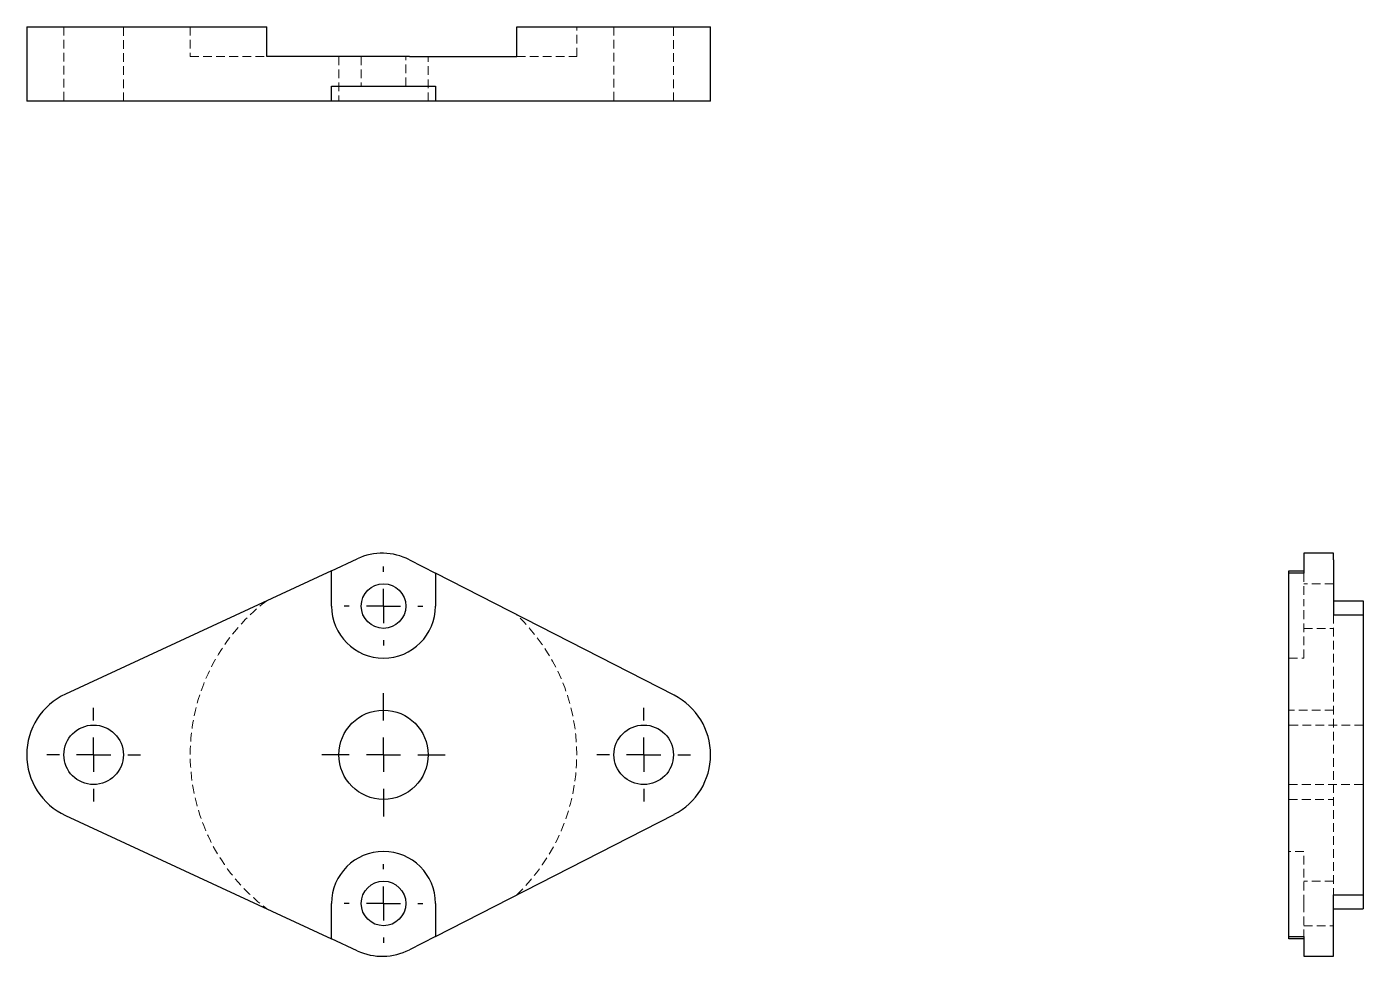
# Model space of a CAD drawing. Header units: millimetres. Extents: x 33 to 228, y 28 to 163.
import ezdxf

# ---------------------------------------------------------------- set-up
doc = ezdxf.new("R2010")
doc.units = ezdxf.units.MM
doc.linetypes.add('HIDDEN', pattern=[1.905, 1.27, -0.635])
doc.layers.add('10', color=7, linetype='Continuous')

# ---------------------------------------------------------------- blocks, each defined once
blk = doc.blocks.new('SW_CENTERMARKSYMBOL_0')
at = {"layer": '10', "color": 0}
for p, q in [((0, 5), (0, 6.85)), ((0, 0), (0, 2.5)), ((-5, 0), (-6.85, 0)), ((0, 0), (-2.5, 0)), ((0, 0), (0, -2.5)), ((0, 0), (2.5, 0)), ((5, 0), (6.85, 0)), ((0, -5), (0, -6.85))]:
    blk.add_line(p, q, dxfattribs=at)
blk = doc.blocks.new('SW_CENTERMARKSYMBOL_1')
at = {"layer": '10', "color": 0}
for p, q in [((0, 5), (0, 6.85)), ((0, 0), (0, 2.5)), ((-5, 0), (-6.85, 0)), ((0, 0), (-2.5, 0)), ((0, 0), (0, -2.5)), ((0, 0), (2.5, 0)), ((5, 0), (6.85, 0)), ((0, -5), (0, -6.85))]:
    blk.add_line(p, q, dxfattribs=at)
blk = doc.blocks.new('SW_CENTERMARKSYMBOL_2')
at = {"layer": '10', "color": 0}
for p, q in [((0, 5), (0, 5.76)), ((0, 0), (0, 2.5)), ((-5, 0), (-5.76, 0)), ((0, 0), (-2.5, 0)), ((0, 0), (0, -2.5)), ((0, 0), (2.5, 0)), ((5, 0), (5.76, 0)), ((0, -5), (0, -5.76))]:
    blk.add_line(p, q, dxfattribs=at)
blk = doc.blocks.new('SW_CENTERMARKSYMBOL_3')
at = {"layer": '10', "color": 0}
for p, q in [((0, 5), (0, 9.02)), ((0, 0), (0, 2.5)), ((-5, 0), (-9.02, 0)), ((0, 0), (-2.5, 0)), ((0, 0), (0, -2.5)), ((0, 0), (2.5, 0)), ((5, 0), (9.02, 0)), ((0, -5), (0, -9.02))]:
    blk.add_line(p, q, dxfattribs=at)
blk = doc.blocks.new('SW_CENTERMARKSYMBOL_4')
at = {"layer": '10', "color": 0}
for p, q in [((0, 5), (0, 5.76)), ((0, 0), (0, 2.5)), ((-5, 0), (-5.76, 0)), ((0, 0), (-2.5, 0)), ((0, 0), (0, -2.5)), ((0, 0), (2.5, 0)), ((5, 0), (5.76, 0)), ((0, -5), (0, -5.76))]:
    blk.add_line(p, q, dxfattribs=at)

msp = doc.modelspace()

# ---------------------------------------------------------------- linework, layer by layer
at = {"color": 7, "linetype": 'Continuous', "lineweight": 25}
for p, q in [((33, 163.43), (33, 152.57)), ((33, 163.43), (38.67, 163.43)), ((38.67, 163.43), (68.1, 163.43)), ((68.1, 159.09), (68.1, 163.43)), ((104.65, 159.09), (104.65, 163.43)), ((104.65, 163.43), (127.67, 163.43)), ((127.67, 163.43), (133, 163.43)), ((133, 152.57), (133, 163.43)), ((81.33, 159.09), (68.1, 159.09)), ((88.95, 159.09), (81.33, 159.09)), ((88.95, 159.09), (104.65, 159.09)), ((77.57, 152.57), (77.57, 154.74)), ((77.57, 154.74), (81.33, 154.74)), ((77.57, 152.57), (77.57, 154.74)), ((77.57, 154.74), (77.57, 154.74)), ((81.33, 154.74), (88.95, 154.74)), ((88.95, 154.74), (92.78, 154.74)), ((92.78, 154.74), (92.78, 152.57)), ((38.67, 152.57), (33, 152.57)), ((77.57, 152.57), (38.67, 152.57)), ((77.57, 152.57), (77.57, 152.57)), ((92.78, 152.57), (77.57, 152.57)), ((127.67, 152.57), (92.78, 152.57)), ((133, 152.57), (127.67, 152.57)), ((224.09, 86.46), (219.74, 86.46)), ((219.74, 86.46), (219.74, 85.51)), ((224.09, 85.51), (224.09, 86.46)), ((77.57, 83.91), (81.33, 85.65)), ((88.95, 85.51), (92.78, 83.55)), ((219.74, 85.51), (219.74, 83.55)), ((224.09, 85.51), (224.09, 77.48)), ((77.57, 83.91), (38.67, 65.88)), ((77.57, 78.74), (77.57, 83.91)), ((92.78, 83.55), (92.78, 78.74)), ((127.67, 65.71), (92.78, 83.55)), ((217.57, 83.91), (219.74, 83.91)), ((217.57, 83.55), (217.57, 83.91)), ((219.74, 83.55), (217.57, 83.55)), ((217.57, 65.71), (217.57, 83.55)), ((224.09, 79.52), (228.43, 79.52)), ((228.43, 79.52), (228.43, 77.48)), ((224.09, 77.48), (228.43, 77.48)), ((228.43, 77.48), (228.43, 65.71)), ((217.57, 48.29), (217.57, 65.71)), ((228.43, 65.71), (228.43, 48.29)), ((38.67, 48.12), (77.57, 30.09)), ((92.78, 30.45), (127.67, 48.29)), ((217.57, 30.45), (217.57, 48.29)), ((228.43, 48.29), (228.43, 36.52)), ((77.57, 30.09), (77.57, 35.26)), ((92.78, 35.26), (92.78, 30.45)), ((224.09, 36.52), (228.43, 36.52)), ((224.09, 28.49), (224.09, 36.52)), ((228.43, 36.52), (228.43, 34.48)), ((224.09, 34.48), (228.43, 34.48)), ((81.33, 28.35), (77.57, 30.09)), ((92.78, 30.45), (88.95, 28.49)), ((217.57, 30.45), (219.74, 30.45)), ((217.57, 30.09), (217.57, 30.45)), ((219.74, 30.09), (217.57, 30.09)), ((219.74, 30.45), (219.74, 28.49)), ((219.74, 28.49), (219.74, 27.54)), ((219.74, 27.54), (224.09, 27.54)), ((224.09, 27.54), (224.09, 28.49))]:
    msp.add_line(p, q, dxfattribs=at)
at = {"color": 7, "linetype": 'HIDDEN', "lineweight": 18}
for p, q in [((38.43, 163.43), (38.43, 152.57)), ((47.13, 152.57), (47.13, 163.43)), ((56.91, 163.43), (56.91, 159.09)), ((113.43, 159.09), (113.43, 163.43)), ((118.87, 163.43), (118.87, 152.57)), ((127.57, 152.57), (127.57, 163.43)), ((56.91, 159.09), (68.1, 159.09)), ((78.65, 159.09), (78.65, 152.57)), ((81.91, 159.09), (81.91, 154.74)), ((88.43, 154.74), (88.43, 159.09)), ((91.7, 152.57), (91.7, 159.09)), ((104.65, 159.09), (113.43, 159.09)), ((219.74, 83.55), (219.74, 78.74)), ((224.09, 82), (219.74, 82)), ((219.74, 71.13), (219.74, 78.74)), ((224.09, 77.48), (224.09, 36.52)), ((219.74, 75.48), (224.09, 75.48)), ((217.57, 71.13), (219.74, 71.13)), ((224.09, 63.52), (217.57, 63.52)), ((228.43, 61.35), (217.57, 61.35)), ((217.57, 52.65), (228.43, 52.65)), ((217.57, 50.48), (224.09, 50.48)), ((219.74, 42.87), (217.57, 42.87)), ((219.74, 35.26), (219.74, 42.87)), ((224.09, 38.52), (219.74, 38.52)), ((219.74, 35.26), (219.74, 30.45)), ((219.74, 32), (224.09, 32))]:
    msp.add_line(p, q, dxfattribs=at)
at = {"color": 7, "linetype": 'Continuous', "lineweight": 25}
for centre, radius in [((85.17, 78.74), 3.26), ((85.17, 57), 6.52), ((42.78, 57), 4.35), ((123.22, 57), 4.35), ((85.17, 35.26), 3.26)]:
    msp.add_circle(centre, radius, dxfattribs=at)
for centre, radius, start, end in [((84.99, 77.76), 8.7, 62.9236, 114.8719), ((85.17, 78.74), 7.61, 180, 0), ((42.78, 57), 9.78, 114.8719, 245.1281), ((123.22, 57), 9.78, 297.0764, 62.9236), ((85.17, 35.26), 7.61, 0, 180), ((84.99, 36.24), 8.7, 245.1281, 297.0764)]:
    msp.add_arc(centre, radius, start, end, dxfattribs=at)
at = {"color": 7, "linetype": 'HIDDEN', "lineweight": 18}
for start, end in [(127.1736, 232.8264), (313.5616, 46.4384)]:
    msp.add_arc((85.17, 57), 28.26, start, end, dxfattribs=at)

# ---------------------------------------------------------------- block references
at = {"layer": '10'}
for name, p in [('SW_CENTERMARKSYMBOL_2', (85.17, 78.74)), ('SW_CENTERMARKSYMBOL_3', (85.17, 57)), ('SW_CENTERMARKSYMBOL_1', (42.78, 57)), ('SW_CENTERMARKSYMBOL_0', (123.22, 57)), ('SW_CENTERMARKSYMBOL_4', (85.17, 35.26))]:
    msp.add_blockref(name, p, dxfattribs=at)

doc.saveas('drawing.dxf')
